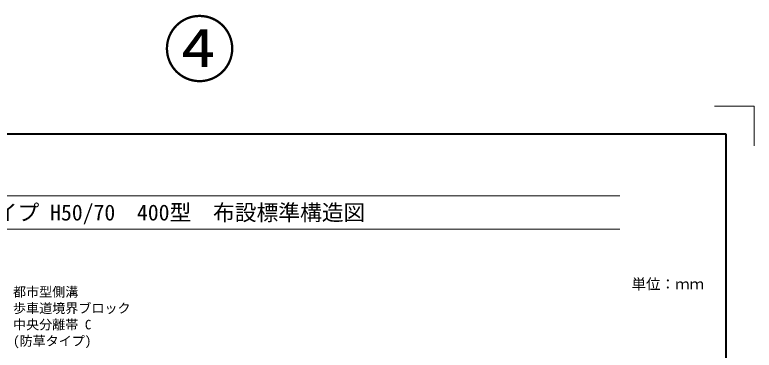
# Model space of a CAD drawing. Units: millimetres at full size; details may follow other scales. Extents: x 87158 to 122251, y -125707 to -112261.
# Drawn here: x 93238 to 95878, y -120160 to -118961 of the extents above; entities that cross this region are included whole.
import ezdxf
from ezdxf.enums import TextEntityAlignment as Align

# ---------------------------------------------------------------- set-up
doc = ezdxf.new("R2010")
doc.units = ezdxf.units.MM
doc.header["$LTSCALE"] = 30
doc.linetypes.add('USER1', pattern=[1.35, 0.75, -0.6])
for name, color, linetype, lineweight in [('Defpoints_3', 8, 'Continuous', 0), ('図枠', 7, 'Continuous', 5), ('引出線', 4, 'Continuous', 13), ('補助線', 8, 'USER1', 9)]:
    doc.layers.add(name, color=color, linetype=linetype, lineweight=lineweight)
doc.styles.add('ＭＳ ゴシック', font='')
doc.styles.get('ＭＳ ゴシック').set_extended_font_data('MS Gothic')

msp = doc.modelspace()

# ---------------------------------------------------------------- linework, layer by layer
at = {"layer": 'Defpoints_3', "color": 1, "lineweight": 13}
for q in [(95736.18, -119288.12), (95877.6, -119429.54)]:
    msp.add_line((95877.6, -119288.12), q, dxfattribs=at)
at = {"layer": '図枠', "lineweight": 40}
for p, q in [((95777.6, -119388.12), (92017.6, -119388.12)), ((95777.6, -124888.12), (95777.6, -119388.12))]:
    msp.add_line(p, q, dxfattribs=at)
at = {"layer": '図枠', "lineweight": 13}
for p, q in [((92237.6, -119608.12), (95397.6, -119608.12)), ((92237.6, -119728.12), (95397.6, -119728.12))]:
    msp.add_line(p, q, dxfattribs=at)

# ---------------------------------------------------------------- texts
at = {"layer": '図枠', "style": 'ＭＳ ゴシック'}
msp.add_text('\u3000都市型側溝\u3000アングルタイプ H50/70  400型  布設標準構造図', height=56.96, dxfattribs=at).set_placement((92237.6, -119668.12), align=Align.MIDDLE_LEFT)
msp.add_text('単位：ｍｍ', height=37.98, dxfattribs=at).set_placement((95569.26, -119923.86), align=Align.MIDDLE_CENTER)
at = {"layer": '引出線', "style": 'ＭＳ ゴシック'}
for s, p in [('都市型側溝', (93231.69, -119979.16)), ('歩車道境界ブロック', (93231.69, -120037.66)), ('中央分離帯 C', (93231.69, -120096.16)), ('(防草タイプ)', (93231.69, -120154.66))]:
    msp.add_text(s, height=34.18, dxfattribs=at).set_placement(p, align=Align.BOTTOM_LEFT)
at = {"layer": '補助線', "color": 1, "style": 'ＭＳ ゴシック'}
msp.add_text('④', height=189.9, dxfattribs=at).set_placement((93897.6, -119085.4), align=Align.MIDDLE_CENTER)

doc.saveas('drawing.dxf')
